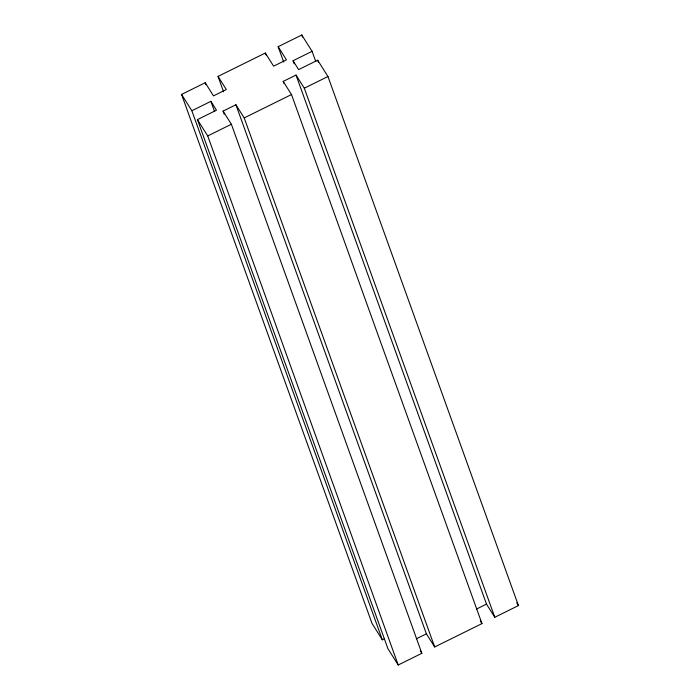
<?xml version="1.0" encoding="UTF-8"?>
<svg xmlns="http://www.w3.org/2000/svg" width="700" height="700" viewBox="0 0 700 700"><rect width="100%" height="100%" fill="white"/><g stroke="black" fill="none" stroke-linecap="round" stroke-linejoin="round"><path stroke-width="1.05" d="M384.239 638.872L382.331 639.809L372.041 623.481L181.562 94.421L205.214 82.731L213.5 95.882L226.319 89.547L218.032 76.396L265.326 53.025L273.613 66.168L286.44 59.832L278.154 46.69L301.796 35L312.086 51.328L315.787 61.6M382.331 639.809L191.861 110.749L210.893 101.343L216.475 110.197L197.435 119.612L387.914 648.673L398.204 665L421.846 653.31L231.376 124.25L223.09 111.108L235.918 104.764L244.204 117.915L434.674 646.975L481.968 623.604L291.489 94.544L283.203 81.392L296.03 75.058L304.316 88.209L494.786 617.269L518.438 605.579L327.959 76.519L317.669 60.191L298.629 69.598L293.055 60.742L312.086 51.328M398.204 665L207.734 135.94L231.376 124.25M244.204 117.915L291.489 94.544M304.316 88.209L327.959 76.519M416.308 638.811L426.387 633.832L235.918 104.764M476.429 609.096L486.5 604.117L296.03 75.058M516.722 602.858L518.438 605.579M181.562 94.421L191.861 110.749M197.435 119.612L207.734 135.94M486.5 604.117L494.786 617.269M480.305 620.97L481.968 623.604M426.387 633.832L434.674 646.975M420.192 650.685L421.846 653.31M317.669 60.191L318.412 62.239M301.796 35L302.54 37.056M293.055 60.742L294.158 63.822M278.154 46.69L283.701 62.099M283.203 81.392L283.946 83.449M265.326 53.025L266.07 55.081M218.032 76.396L223.58 91.805M223.09 111.108L224.201 114.188M205.214 82.731L205.949 84.788M210.893 101.343L214.594 111.615"/></g></svg>
